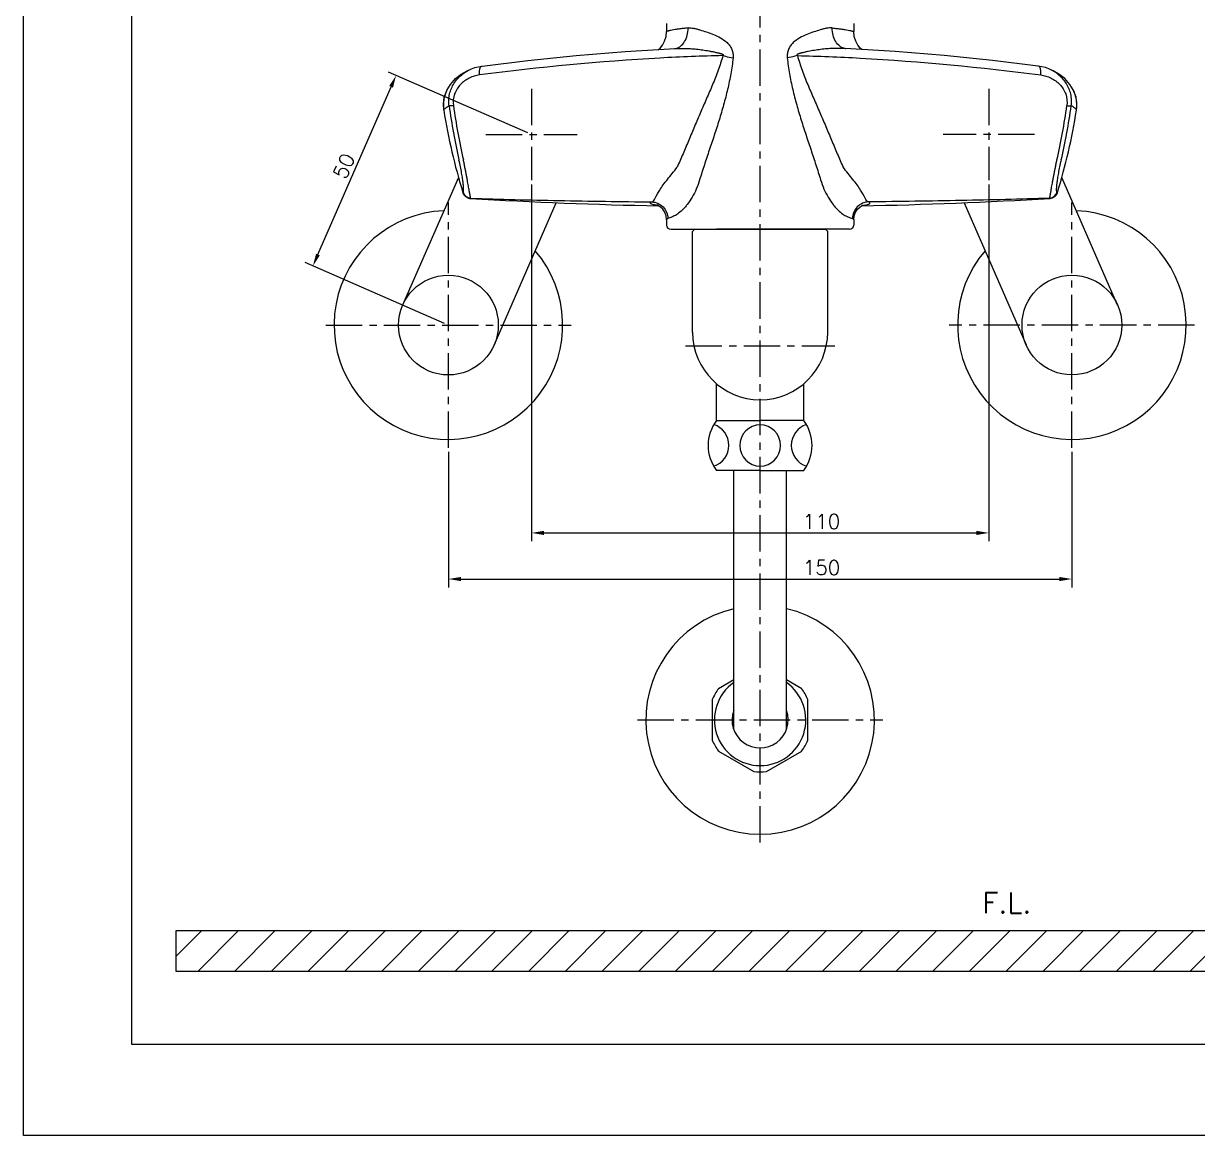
# Model space of a CAD drawing. Extents: x 6646 to 7240, y -4746 to -3906.
# Drawn here: x 6646.2 to 6928.6, y -4745.7 to -4478.3 of the extents above; entities that cross this region are included whole.
import ezdxf

# ---------------------------------------------------------------- set-up
doc = ezdxf.new("R2010")
doc.units = 0
doc.header["$LTSCALE"] = 7
doc.header["$MEASUREMENT"] = 0
doc.header["$PDSIZE"] = -10
doc.linetypes.add('CENTER', pattern=[2, 1.25, -0.25, 0.25, -0.25])
doc.layers.get('0').update_dxf_attribs({"color": 2, "linetype": 'CONTINUOUS'})
doc.layers.get('Defpoints').update_dxf_attribs({"linetype": 'CONTINUOUS'})
for name, color, linetype in [('CL', 1, 'CENTER'), ('D', 2, 'CONTINUOUS'), ('DIM', 2, 'CONTINUOUS'), ('DWG', 7, 'CONTINUOUS'), ('HT', 3, 'CONTINUOUS'), ('TXT', 4, 'CONTINUOUS')]:
    doc.layers.add(name, color=color, linetype=linetype)
doc.styles.add('GHS', font='ROMANS', dxfattribs={"bigfont": 'GHS'})

# ---------------------------------------------------------------- blocks, each defined once
blk = doc.blocks.new('BORDER')
for p, q in [((1, 1), (0, 1)), ((1, 0), (1, 1))]:
    blk.add_line(p, q)

msp = doc.modelspace()

# ---------------------------------------------------------------- hatches: boundary and pattern name
at = {"layer": 'HT'}
h = msp.add_hatch(dxfattribs=at)
h.set_pattern_fill('ANSI31', color=256, scale=50, style=0)
h.set_pattern_definition([(45, (1661.014, -9088.119), (-4.4194174, 4.4194174), [])])
h.paths.add_polyline_path([(7112.16, -4706.29), (6682.94, -4706.29), (6682.94, -4696.45), (7112.16, -4696.45)])

# ---------------------------------------------------------------- linework, layer by layer
at = {"color": 7, "linetype": 'Continuous'}
for p, q in [((6750.8, -4515.3), (6737.39, -4546.02)), ((6909.39, -4546.01), (6895.98, -4515.29)), ((6759.39, -4555.62), (6774.33, -4521.39)), ((6872.46, -4521.39), (6887.39, -4555.61)), ((6812.88, -4573.78), (6812.88, -4564.93)), ((6833.88, -4573.78), (6833.88, -4564.95))]:
    msp.add_line(p, q, dxfattribs=at)
for centre in [(6748.39, -4550.82), (6898.39, -4550.81)]:
    msp.add_circle(centre, 12, dxfattribs=at)
for centre, radius, start, end in [((6748.39, -4550.82), 27.5, 92.2956, 40.548), ((6898.39, -4550.81), 27.5, 139.4519, 87.7044), ((6823.39, -4552.54), 16.25, 180, 0)]:
    msp.add_arc(centre, radius, start, end, dxfattribs=at)
at = {"layer": 'CL'}
for p, q in [((6823.39, -4675.29), (6823.39, -4437.42)), ((6768.39, -4493.99), (6768.39, -4515.99)), ((6878.39, -4493.99), (6878.39, -4515.99)), ((6757.39, -4504.99), (6779.39, -4504.99)), ((6889.39, -4504.99), (6867.39, -4504.99)), ((6748.39, -4580.32), (6748.39, -4521.32)), ((6898.39, -4580.32), (6898.39, -4521.32)), ((6718.89, -4550.82), (6777.89, -4550.82)), ((6927.89, -4550.82), (6868.89, -4550.82)), ((6805.43, -4555.79), (6841.35, -4555.79)), ((6793.89, -4645.79), (6852.89, -4645.79))]:
    msp.add_line(p, q, dxfattribs=at)
at = {"layer": 'D'}
for p, q in [((6768.39, -4516.99), (6768.39, -4602.81)), ((6878.39, -4516.99), (6878.39, -4602.81)), ((6748.39, -4581.32), (6748.39, -4613.9)), ((6898.39, -4581.32), (6898.39, -4613.9)), ((6771.39, -4600.81), (6875.39, -4600.81)), ((6751.39, -4611.9), (6895.39, -4611.9))]:
    msp.add_line(p, q, dxfattribs=at)
for points in [[(6771.39, -4600.31), (6771.39, -4601.31), (6768.39, -4600.81)], [(6875.39, -4600.31), (6875.39, -4601.31), (6878.39, -4600.81)], [(6751.39, -4611.4), (6751.39, -4612.4), (6748.39, -4611.9)], [(6895.39, -4611.4), (6895.39, -4612.4), (6898.39, -4611.9)]]:
    msp.add_solid(points, dxfattribs=at)
at = {"layer": 'Defpoints', "color": 0, "linetype": 'ByBlock'}
for p in [(6812.88, -4573.78), (6833.88, -4573.78), (6811.88, -4640.88), (6834.88, -4640.88)]:
    msp.add_point(p, dxfattribs=at)
at = {"layer": 'DIM'}
for p, q in [((6767.48, -4504.59), (6733.97, -4489.97)), ((6717.01, -4533.86), (6734.61, -4493.52)), ((6747.48, -4550.42), (6713.97, -4535.81))]:
    msp.add_line(p, q, dxfattribs=at)
for points in [[(6734.15, -4493.32), (6735.07, -4493.72), (6735.81, -4490.77)], [(6716.55, -4533.66), (6717.46, -4534.06), (6715.81, -4536.61)]]:
    msp.add_solid(points, dxfattribs=at)
at = {"layer": 'DWG'}
for p, q in [((6800.89, -4478.29), (6800.89, -4480.25)), ((6845.89, -4478.29), (6845.89, -4480.25)), ((6790.93, -4485.03), (6802.91, -4484.32)), ((6802.91, -4484.32), (6802.93, -4484.32)), ((6843.87, -4484.32), (6843.85, -4484.32)), ((6855.86, -4485.03), (6843.87, -4484.32)), ((6752.93, -4489.66), (6753.96, -4489.19)), ((6753.95, -4489.2), (6753.96, -4489.19)), ((6756.47, -4488.52), (6756.48, -4488.52)), ((6890.31, -4488.52), (6890.31, -4488.52)), ((6893.85, -4489.66), (6892.82, -4489.19)), ((6892.84, -4489.2), (6892.82, -4489.19)), ((6748.06, -4494.24), (6748.06, -4494.24)), ((6898.72, -4494.24), (6898.72, -4494.24)), ((6747.29, -4499.13), (6747.29, -4499.13)), ((6899.5, -4499.13), (6899.5, -4499.13)), ((6751.88, -4518.96), (6751.88, -4518.96)), ((6894.91, -4518.96), (6894.9, -4518.96)), ((6753.67, -4520.36), (6753.64, -4520.36)), ((6893.11, -4520.36), (6893.14, -4520.36)), ((6800.89, -4525.47), (6800.89, -4526.79)), ((6800.89, -4525.48), (6800.89, -4525.48)), ((6845.89, -4525.47), (6845.89, -4526.79)), ((6845.89, -4525.48), (6845.89, -4525.48)), ((6801.89, -4527.79), (6823.39, -4527.79)), ((6807.14, -4528.29), (6807.64, -4527.79)), ((6807.14, -4528.29), (6807.64, -4527.79)), ((6807.14, -4552.61), (6807.14, -4528.29)), ((6807.64, -4527.79), (6839.14, -4527.79)), ((6807.64, -4527.79), (6808.36, -4527.79)), ((6807.64, -4527.79), (6808.36, -4527.79)), ((6833.89, -4527.79), (6812.89, -4527.79)), ((6816.15, -4527.79), (6839.14, -4527.79)), ((6844.89, -4527.79), (6823.39, -4527.79)), ((6839.64, -4528.29), (6839.14, -4527.79)), ((6839.64, -4552.61), (6839.64, -4528.29)), ((6812.88, -4573.78), (6823.38, -4573.78)), ((6833.88, -4573.78), (6823.38, -4573.78)), ((6823.38, -4585.78), (6812.88, -4585.78)), ((6817.03, -4648.07), (6817.03, -4585.78)), ((6823.38, -4585.78), (6833.88, -4585.78)), ((6829.73, -4648.07), (6829.73, -4585.78)), ((6817.03, -4636.17), (6813.39, -4638.27)), ((6833.38, -4638.27), (6829.73, -4636.17)), ((6811.88, -4640.88), (6811.88, -4650.68)), ((6834.88, -4650.68), (6834.88, -4640.88)), ((6813.39, -4653.29), (6821.88, -4658.19)), ((6824.89, -4658.19), (6833.38, -4653.29))]:
    msp.add_line(p, q, dxfattribs=at)
for points in [[(6798.92, -4484.56), (6799.3, -4484.22), (6799.9, -4483.5), (6800.42, -4482.55), (6800.78, -4481.39), (6800.89, -4480.25)], [(6847.86, -4484.56), (6847.48, -4484.22), (6846.89, -4483.5), (6846.37, -4482.55), (6846, -4481.39), (6845.89, -4480.25)], [(6756.48, -4488.52), (6767.52, -4487.2), (6779.12, -4486.01), (6790.93, -4485.03)], [(6890.31, -4488.52), (6879.26, -4487.2), (6867.66, -4486.01), (6855.86, -4485.03)], [(6748.06, -4494.24), (6748.87, -4492.93), (6750.13, -4491.54), (6751.5, -4490.48), (6752.93, -4489.66)], [(6753.95, -4489.2), (6754.77, -4488.9), (6756.47, -4488.52)], [(6892.84, -4489.2), (6892.02, -4488.9), (6890.31, -4488.52)], [(6898.72, -4494.24), (6897.92, -4492.93), (6896.65, -4491.54), (6895.28, -4490.48), (6893.85, -4489.66)], [(6747.28, -4499.13), (6747.19, -4497.73), (6747.41, -4496.02), (6748.06, -4494.24)], [(6899.5, -4499.13), (6899.6, -4497.73), (6899.38, -4496.02), (6898.72, -4494.24)], [(6799.44, -4522.46), (6798.97, -4522.15), (6798.66, -4522.01), (6798.58, -4521.98)], [(6800.89, -4525.48), (6800.79, -4524.58), (6800.45, -4523.67), (6799.96, -4522.96), (6799.44, -4522.46)], [(6845.89, -4525.48), (6846, -4524.58), (6846.34, -4523.67), (6846.82, -4522.96), (6847.35, -4522.46)], [(6847.35, -4522.46), (6847.81, -4522.15), (6848.12, -4522.01), (6848.2, -4521.98)]]:
    msp.add_lwpolyline(points, dxfattribs=at)
for centre, radius, start, end in [((6802.44, -4481.5), 2.84, 277.1935, 279.8316), ((6844.34, -4481.5), 2.84, 260.1684, 262.8065), ((6755.22, -4497.88), 8.03, 153.0724, 188.9999), ((6891.56, -4497.88), 8.03, 351.0001, 26.9276), ((6888.31, -4476.92), 142.76, 188.9514, 197.1252), ((6906.26, -4476.01), 159.24, 187.9661, 192.7368), ((6904.64, -4476.29), 156.55, 187.9839, 192.8421), ((6742.15, -4476.29), 156.55, 347.1579, 352.0161), ((6758.47, -4476.92), 142.76, 342.8748, 351.0486), ((6740.52, -4476.01), 159.24, 347.2632, 352.0339), ((6753.78, -4518.37), 1.99, 197.2037, 198.4334), ((6753.79, -4518.37), 2, 197.066, 265.8188), ((6753.87, -4518.3), 2, 197.1948, 266.4841), ((6892.91, -4518.3), 2, 273.5159, 342.8052), ((6893, -4518.37), 2, 274.1812, 342.934), ((6893, -4518.37), 1.99, 341.5666, 342.7963), ((6753.8, -4518.36), 2.01, 198.4567, 212.2162), ((6753.8, -4518.36), 2.01, 215.7719, 229.8938), ((6753.8, -4518.33), 2.04, 247.8103, 249.7486), ((6753.85, -4517.86), 2.51, 264.6602, 265.329), ((6823.4, -3321.93), 1200.47, 266.66903, 268.83222), ((6753.84, -4517.96), 2.41, 265.3289, 265.8595), ((6754.44, -4521.25), 1.17, 125.9725, 127.7012), ((6823.38, -3321.93), 1200.47, 271.16778, 273.33097), ((6892.35, -4521.25), 1.17, 52.2988, 54.0275), ((6892.94, -4517.96), 2.41, 274.1405, 274.6711), ((6892.93, -4517.86), 2.51, 274.671, 275.3398), ((6892.98, -4518.33), 2.04, 290.2514, 292.1897), ((6892.99, -4518.36), 2.01, 310.1062, 324.2281), ((6892.99, -4518.36), 2.01, 327.7838, 341.5433), ((6801.89, -4526.79), 1, 180.0005, 269.9839), ((6844.89, -4526.79), 1, 270.0161, 359.9995), ((6820.88, -4579.78), 10, 143.1301, 216.8699), ((6810.63, -4579.77), 5.25, 287.6654, 72.2722), ((6823.49, -4579.78), 5, 91.1472, 268.8528), ((6823.28, -4579.78), 5, 271.1472, 88.8528), ((6836.14, -4579.77), 5.25, 107.7278, 252.3346), ((6825.88, -4579.78), 10, 323.1301, 36.8699), ((6823.39, -4645.79), 27.5, 103.3659, 76.6647), ((6823.38, -4645.78), 11, 125.2589, 54.7411), ((6823.38, -4645.78), 12.5, 143.0739, 156.9261), ((6823.38, -4645.78), 12.5, 23.0739, 36.9261), ((6823.38, -4645.78), 6.75, 160.1763, 19.8237), ((6823.38, -4645.78), 12.5, 203.0739, 216.9261), ((6823.38, -4645.78), 12.5, 323.0739, 336.9261), ((6823.38, -4645.78), 12.5, 263.0739, 276.9261)]:
    msp.add_arc(centre, radius, start, end, dxfattribs=at)
for points, knots in [([(6806.04, -4479.37), (6805.65, -4479.41), (6804.92, -4479.49), (6803.89, -4479.61), (6803, -4479.74), (6802.27, -4479.87), (6801.76, -4479.97), (6801.43, -4480.04), (6801.24, -4480.09), (6801.09, -4480.14), (6800.99, -4480.18), (6800.92, -4480.21), (6800.89, -4480.24), (6800.89, -4480.25)], [0, 0, 0, 0, 0.223898, 0.421891, 0.592504, 0.734481, 0.846732, 0.89145, 0.928448, 0.957673, 0.979138, 0.992979, 1, 1, 1, 1]), ([(6802.93, -4484.31), (6803.15, -4484.27), (6803.6, -4484.13), (6804.44, -4483.65), (6805.32, -4482.66), (6805.94, -4481.11), (6806.06, -4479.96), (6806.04, -4479.37)], [0, 0, 0, 0, 0.107969, 0.219327, 0.457633, 0.720402, 1, 1, 1, 1]), ([(6806.04, -4479.37), (6806.26, -4479.36), (6806.73, -4479.36), (6807.44, -4479.44), (6808.17, -4479.61), (6809.2, -4479.9), (6810.54, -4480.32), (6812.2, -4480.93), (6813.91, -4481.69), (6815.24, -4482.63), (6816.12, -4483.62), (6816.63, -4484.51), (6816.89, -4485.51), (6816.9, -4486.21), (6816.87, -4486.55)], [0, 0, 0, 0, 0.047375, 0.097335, 0.150045, 0.205276, 0.322022, 0.44634, 0.577212, 0.713878, 0.784257, 0.855655, 0.927699, 1, 1, 1, 1]), ([(6840.74, -4479.37), (6840.52, -4479.36), (6840.06, -4479.36), (6839.35, -4479.44), (6838.61, -4479.61), (6837.58, -4479.9), (6836.24, -4480.32), (6834.58, -4480.93), (6832.88, -4481.69), (6831.55, -4482.63), (6830.66, -4483.62), (6830.15, -4484.51), (6829.89, -4485.51), (6829.89, -4486.21), (6829.92, -4486.55)], [0, 0, 0, 0, 0.047375, 0.097335, 0.150045, 0.205276, 0.322022, 0.44634, 0.577212, 0.713878, 0.784257, 0.855655, 0.927699, 1, 1, 1, 1]), ([(6843.86, -4484.31), (6843.63, -4484.27), (6843.18, -4484.13), (6842.34, -4483.65), (6841.47, -4482.66), (6840.84, -4481.11), (6840.73, -4479.96), (6840.74, -4479.37)], [0, 0, 0, 0, 0.107969, 0.219327, 0.457633, 0.720402, 1, 1, 1, 1]), ([(6840.74, -4479.37), (6841.13, -4479.41), (6841.87, -4479.49), (6842.9, -4479.61), (6843.78, -4479.74), (6844.51, -4479.87), (6845.03, -4479.97), (6845.36, -4480.04), (6845.54, -4480.09), (6845.69, -4480.14), (6845.8, -4480.18), (6845.86, -4480.21), (6845.89, -4480.24), (6845.89, -4480.25)], [0, 0, 0, 0, 0.223898, 0.421891, 0.592504, 0.734481, 0.846732, 0.89145, 0.928448, 0.957673, 0.979138, 0.992979, 1, 1, 1, 1]), ([(6802.93, -4484.32), (6803.42, -4484.29), (6804.4, -4484.27), (6805.87, -4484.3), (6807.36, -4484.38), (6808.6, -4484.5), (6809.59, -4484.64), (6810.33, -4484.75), (6811.08, -4484.88), (6811.71, -4485), (6812.21, -4485.1), (6812.58, -4485.18), (6812.95, -4485.27), (6813.27, -4485.34), (6813.52, -4485.4), (6813.7, -4485.45), (6813.89, -4485.5), (6814.07, -4485.56), (6814.22, -4485.62), (6814.34, -4485.67), (6814.45, -4485.73), (6814.55, -4485.82), (6814.53, -4485.92), (6814.49, -4485.97), (6814.45, -4486), (6814.43, -4486.02)], [0, 0, 0, 0, 0.121567, 0.24426, 0.367806, 0.492197, 0.554691, 0.617501, 0.680654, 0.74409, 0.775911, 0.807795, 0.839745, 0.871768, 0.887805, 0.903855, 0.919913, 0.935977, 0.952051, 0.960096, 0.968138, 0.983793, 0.987864, 0.991923, 1, 1, 1, 1]), ([(6843.85, -4484.32), (6843.37, -4484.29), (6842.39, -4484.27), (6840.91, -4484.3), (6839.43, -4484.38), (6838.19, -4484.5), (6837.2, -4484.64), (6836.45, -4484.75), (6835.7, -4484.88), (6835.08, -4485), (6834.58, -4485.1), (6834.2, -4485.18), (6833.83, -4485.27), (6833.52, -4485.34), (6833.27, -4485.4), (6833.08, -4485.45), (6832.89, -4485.5), (6832.71, -4485.56), (6832.56, -4485.62), (6832.44, -4485.67), (6832.33, -4485.73), (6832.23, -4485.82), (6832.25, -4485.92), (6832.29, -4485.97), (6832.33, -4486), (6832.36, -4486.02)], [0, 0, 0, 0, 0.121567, 0.24426, 0.367806, 0.492197, 0.554691, 0.617501, 0.680654, 0.74409, 0.775911, 0.807795, 0.839745, 0.871768, 0.887805, 0.903855, 0.919913, 0.935977, 0.952051, 0.960096, 0.968138, 0.983793, 0.987864, 0.991923, 1, 1, 1, 1]), ([(6814.43, -4486.02), (6809.38, -4486.13), (6789.82, -4486.89), (6770.32, -4488.83), (6755.9, -4490.65)], [0, 0, 0, 0, 0.257714, 1, 1, 1, 1]), ([(6814.43, -4486.02), (6814.09, -4487.21), (6813.33, -4489.55), (6811.97, -4492.98), (6810.74, -4495.78), (6809.76, -4498.02), (6808.8, -4500.24), (6807.62, -4503.02), (6806.23, -4506.34), (6804.85, -4509.63), (6803.9, -4511.8), (6803.43, -4512.88)], [0, 0, 0, 0, 0.127378, 0.25431, 0.380679, 0.443612, 0.506361, 0.631246, 0.755215, 0.878164, 1, 1, 1, 1]), ([(6816.87, -4486.55), (6816.75, -4487.83), (6816.38, -4490.37), (6815.59, -4494.13), (6814.62, -4497.85), (6813.54, -4501.51), (6812.37, -4505.13), (6811.15, -4508.72), (6809.97, -4512.3), (6809.21, -4514.69), (6808.84, -4515.88)], [0, 0, 0, 0, 0.126409, 0.252624, 0.378552, 0.504058, 0.629002, 0.753279, 0.87695, 1, 1, 1, 1]), ([(6814.43, -4486.02), (6814.63, -4486.08), (6815.44, -4486.28), (6816.25, -4486.45), (6816.87, -4486.55)], [0, 0, 0, 0, 0.253476, 1, 1, 1, 1]), ([(6832.36, -4486.02), (6832.15, -4486.08), (6831.35, -4486.28), (6830.53, -4486.45), (6829.92, -4486.55)], [0, 0, 0, 0, 0.253476, 1, 1, 1, 1]), ([(6829.92, -4486.55), (6830.04, -4487.83), (6830.41, -4490.37), (6831.19, -4494.13), (6832.16, -4497.85), (6833.25, -4501.51), (6834.42, -4505.13), (6835.63, -4508.72), (6836.81, -4512.3), (6837.57, -4514.69), (6837.94, -4515.88)], [0, 0, 0, 0, 0.126409, 0.252624, 0.378552, 0.504058, 0.629002, 0.753279, 0.87695, 1, 1, 1, 1]), ([(6832.36, -4486.02), (6837.4, -4486.13), (6856.96, -4486.89), (6876.47, -4488.83), (6890.88, -4490.65)], [0, 0, 0, 0, 0.257714, 1, 1, 1, 1]), ([(6832.36, -4486.02), (6832.7, -4487.21), (6833.45, -4489.55), (6834.81, -4492.98), (6836.04, -4495.78), (6837.02, -4498.02), (6837.99, -4500.24), (6839.17, -4503.02), (6840.56, -4506.34), (6841.94, -4509.63), (6842.88, -4511.8), (6843.35, -4512.88)], [0, 0, 0, 0, 0.127378, 0.25431, 0.380679, 0.443612, 0.506361, 0.631246, 0.755215, 0.878164, 1, 1, 1, 1]), ([(6748.56, -4498.08), (6748.49, -4497.61), (6748.44, -4496.65), (6748.64, -4495.24), (6749.08, -4493.89), (6749.95, -4492.25), (6751.51, -4490.51), (6753.11, -4489.55), (6753.95, -4489.2)], [0, 0, 0, 0, 0.12833, 0.255766, 0.382216, 0.507591, 0.754899, 1, 1, 1, 1]), ([(6755.9, -4490.65), (6755.47, -4490.71), (6754.62, -4490.9), (6753.4, -4491.38), (6752.28, -4492.07), (6750.94, -4493.23), (6749.66, -4495.2), (6749.47, -4497.11), (6749.61, -4498.03)], [0, 0, 0, 0, 0.121428, 0.242837, 0.364745, 0.487796, 0.738802, 1, 1, 1, 1]), ([(6755.9, -4490.65), (6755.87, -4490.38), (6755.84, -4489.99), (6755.89, -4489.49), (6755.98, -4489.02), (6756.2, -4488.56), (6756.47, -4488.52)], [0, 0, 0, 0, 0.356494, 0.508468, 0.636348, 1, 1, 1, 1]), ([(6890.88, -4490.65), (6890.92, -4490.38), (6890.94, -4489.99), (6890.89, -4489.49), (6890.8, -4489.02), (6890.59, -4488.56), (6890.31, -4488.52)], [0, 0, 0, 0, 0.356494, 0.508468, 0.636348, 1, 1, 1, 1]), ([(6890.88, -4490.65), (6891.31, -4490.71), (6892.16, -4490.9), (6893.38, -4491.38), (6894.51, -4492.07), (6895.85, -4493.23), (6897.12, -4495.2), (6897.31, -4497.11), (6897.18, -4498.03)], [0, 0, 0, 0, 0.121428, 0.242837, 0.364745, 0.487796, 0.738802, 1, 1, 1, 1]), ([(6898.23, -4498.08), (6898.3, -4497.61), (6898.34, -4496.65), (6898.15, -4495.24), (6897.71, -4493.89), (6896.83, -4492.25), (6895.27, -4490.51), (6893.68, -4489.55), (6892.84, -4489.2)], [0, 0, 0, 0, 0.12833, 0.255766, 0.382216, 0.507591, 0.754899, 1, 1, 1, 1]), ([(6747.29, -4499.13), (6747.39, -4498.92), (6747.79, -4498.51), (6748.27, -4498.23), (6748.56, -4498.08)], [0, 0, 0, 0, 0.41642, 1, 1, 1, 1]), ([(6749.61, -4498.03), (6749.47, -4498.05), (6749.23, -4498.07), (6748.92, -4498.09), (6748.7, -4498.09), (6748.59, -4498.09), (6748.56, -4498.08)], [0, 0, 0, 0, 0.390343, 0.690606, 0.890827, 1, 1, 1, 1]), ([(6897.18, -4498.03), (6897.31, -4498.05), (6897.55, -4498.07), (6897.87, -4498.09), (6898.08, -4498.09), (6898.19, -4498.09), (6898.23, -4498.08)], [0, 0, 0, 0, 0.390343, 0.690606, 0.890827, 1, 1, 1, 1]), ([(6899.5, -4499.13), (6899.4, -4498.92), (6899, -4498.51), (6898.52, -4498.23), (6898.23, -4498.08)], [0, 0, 0, 0, 0.41642, 1, 1, 1, 1]), ([(6751.96, -4518.89), (6751.98, -4518.87), (6752.01, -4518.81), (6752.06, -4518.62), (6752.07, -4518.22), (6752.04, -4517.56), (6751.95, -4516.66), (6751.8, -4515.53), (6751.57, -4514.2), (6751.28, -4512.7), (6751.06, -4511.66), (6750.94, -4511.12)], [0, 0, 0, 0, 0.010224, 0.025454, 0.077311, 0.160962, 0.275641, 0.421241, 0.594414, 0.789874, 1, 1, 1, 1]), ([(6753.75, -4520.3), (6753.74, -4520.28), (6753.72, -4520.2), (6753.67, -4519.95), (6753.58, -4519.47), (6753.48, -4518.86), (6753.37, -4518.23), (6753.26, -4517.66), (6753.16, -4517.02), (6753.02, -4516.31), (6752.88, -4515.55), (6752.72, -4514.73), (6752.55, -4513.87), (6752.38, -4512.97), (6752.2, -4512.04), (6752.08, -4511.4), (6752.01, -4511.09)], [0, 0, 0, 0, 0.008764, 0.025031, 0.080511, 0.166829, 0.221615, 0.284036, 0.353453, 0.430041, 0.51322, 0.602226, 0.696249, 0.794421, 0.895953, 1, 1, 1, 1]), ([(6797.32, -4521.19), (6797.7, -4521.09), (6798.31, -4519.92), (6799.06, -4518.56), (6800.1, -4517.04), (6801.11, -4515.73), (6802.26, -4514.35), (6803.05, -4513.39), (6803.43, -4512.88)], [0, 0, 0, 0, 0.115536, 0.333229, 0.478194, 0.640821, 0.816021, 1, 1, 1, 1]), ([(6849.47, -4521.19), (6849.08, -4521.09), (6848.47, -4519.92), (6847.72, -4518.56), (6846.69, -4517.04), (6845.67, -4515.73), (6844.52, -4514.35), (6843.74, -4513.39), (6843.35, -4512.88)], [0, 0, 0, 0, 0.115536, 0.333229, 0.478194, 0.640821, 0.816021, 1, 1, 1, 1]), ([(6893.04, -4520.3), (6893.04, -4520.28), (6893.06, -4520.2), (6893.11, -4519.95), (6893.2, -4519.47), (6893.3, -4518.86), (6893.41, -4518.23), (6893.52, -4517.66), (6893.63, -4517.02), (6893.76, -4516.31), (6893.91, -4515.55), (6894.07, -4514.73), (6894.23, -4513.87), (6894.41, -4512.97), (6894.58, -4512.04), (6894.7, -4511.4), (6894.78, -4511.09)], [0, 0, 0, 0, 0.008764, 0.025031, 0.080511, 0.166829, 0.221615, 0.284036, 0.353453, 0.430041, 0.51322, 0.602226, 0.696249, 0.794421, 0.895953, 1, 1, 1, 1]), ([(6894.83, -4518.89), (6894.81, -4518.87), (6894.77, -4518.81), (6894.72, -4518.62), (6894.71, -4518.22), (6894.74, -4517.56), (6894.83, -4516.66), (6894.99, -4515.53), (6895.21, -4514.2), (6895.5, -4512.7), (6895.73, -4511.66), (6895.85, -4511.12)], [0, 0, 0, 0, 0.010224, 0.025454, 0.077311, 0.160962, 0.275641, 0.421241, 0.594414, 0.789874, 1, 1, 1, 1]), ([(6808.84, -4515.88), (6808.61, -4516.63), (6808.09, -4518.08), (6807.09, -4520.07), (6806.1, -4521.53), (6805.27, -4522.53), (6804.5, -4523.32), (6803.6, -4524.08), (6802.7, -4524.62), (6802.08, -4524.86), (6801.65, -4525.01), (6801.35, -4525.12), (6801.18, -4525.18)], [0, 0, 0, 0, 0.188041, 0.367212, 0.532364, 0.607842, 0.677478, 0.797318, 0.88943, 0.925472, 0.95582, 1, 1, 1, 1]), ([(6837.94, -4515.88), (6838.17, -4516.63), (6838.69, -4518.08), (6839.7, -4520.07), (6840.68, -4521.53), (6841.51, -4522.53), (6842.28, -4523.32), (6843.19, -4524.08), (6844.08, -4524.62), (6844.7, -4524.86), (6845.14, -4525.01), (6845.43, -4525.12), (6845.61, -4525.18)], [0, 0, 0, 0, 0.188041, 0.367212, 0.532364, 0.607842, 0.677478, 0.797318, 0.88943, 0.925472, 0.95582, 1, 1, 1, 1]), ([(6751.96, -4518.89), (6751.95, -4518.9), (6751.92, -4518.92), (6751.9, -4518.94), (6751.88, -4518.96)], [0, 0, 0, 0, 0.268071, 1, 1, 1, 1]), ([(6894.83, -4518.89), (6894.83, -4518.9), (6894.86, -4518.92), (6894.89, -4518.94), (6894.9, -4518.96)], [0, 0, 0, 0, 0.268071, 1, 1, 1, 1]), ([(6753.75, -4520.3), (6760.82, -4520.55), (6775.35, -4520.92), (6789.87, -4521.12), (6797.32, -4521.19)], [0, 0, 0, 0, 0.487385, 1, 1, 1, 1]), ([(6798.76, -4522.06), (6798.57, -4522.04), (6798.23, -4521.98), (6797.76, -4521.89), (6797.4, -4521.79), (6797.17, -4521.7), (6797.04, -4521.62), (6796.99, -4521.56), (6796.96, -4521.5), (6796.98, -4521.43), (6797.02, -4521.37), (6797.13, -4521.28), (6797.24, -4521.23), (6797.32, -4521.19)], [0, 0, 0, 0, 0.240359, 0.435075, 0.589592, 0.702452, 0.74322, 0.774724, 0.800083, 0.824906, 0.854796, 0.893035, 1, 1, 1, 1]), ([(6797.32, -4521.19), (6797.82, -4521.21), (6798.83, -4521.44), (6800.11, -4522.34), (6800.96, -4523.64), (6801.17, -4524.67), (6801.18, -4525.18)], [0, 0, 0, 0, 0.248513, 0.498416, 0.749238, 1, 1, 1, 1]), ([(6849.47, -4521.19), (6848.96, -4521.21), (6847.95, -4521.44), (6846.68, -4522.34), (6845.82, -4523.64), (6845.61, -4524.67), (6845.61, -4525.18)], [0, 0, 0, 0, 0.248513, 0.498416, 0.749238, 1, 1, 1, 1]), ([(6848.02, -4522.06), (6848.21, -4522.04), (6848.56, -4521.98), (6849.02, -4521.89), (6849.38, -4521.79), (6849.62, -4521.7), (6849.74, -4521.62), (6849.8, -4521.56), (6849.82, -4521.5), (6849.81, -4521.43), (6849.76, -4521.37), (6849.65, -4521.28), (6849.55, -4521.23), (6849.47, -4521.19)], [0, 0, 0, 0, 0.240359, 0.435075, 0.589592, 0.702452, 0.74322, 0.774724, 0.800083, 0.824906, 0.854796, 0.893035, 1, 1, 1, 1]), ([(6893.04, -4520.3), (6885.96, -4520.55), (6871.44, -4520.92), (6856.91, -4521.12), (6849.47, -4521.19)], [0, 0, 0, 0, 0.487385, 1, 1, 1, 1]), ([(6801.18, -4525.18), (6801.13, -4525.2), (6801.06, -4525.25), (6800.95, -4525.33), (6800.89, -4525.42), (6800.89, -4525.48)], [0, 0, 0, 0, 0.344455, 0.619017, 1, 1, 1, 1]), ([(6845.61, -4525.18), (6845.65, -4525.2), (6845.72, -4525.25), (6845.83, -4525.33), (6845.89, -4525.42), (6845.89, -4525.48)], [0, 0, 0, 0, 0.344455, 0.619017, 1, 1, 1, 1])]:
    msp.add_open_spline(points, degree=3, knots=knots, dxfattribs=at)
for points in [[(6753.1, -4520.24), (6753.18, -4520.27), (6753.26, -4520.3), (6753.35, -4520.32)], [(6753.35, -4520.32), (6753.44, -4520.34), (6753.53, -4520.35), (6753.62, -4520.36)], [(6753.67, -4520.36), (6753.69, -4520.35), (6753.7, -4520.34), (6753.72, -4520.32)], [(6893.11, -4520.36), (6893.1, -4520.35), (6893.08, -4520.34), (6893.06, -4520.32)], [(6893.43, -4520.32), (6893.35, -4520.34), (6893.26, -4520.35), (6893.16, -4520.36)], [(6893.69, -4520.24), (6893.6, -4520.27), (6893.52, -4520.3), (6893.43, -4520.32)]]:
    msp.add_open_spline(points, degree=3, dxfattribs=at)
at = {"layer": 'HT'}
msp.add_lwpolyline([(7112.16, -4706.29), (6682.94, -4706.29), (6682.94, -4696.45), (7112.16, -4696.45)], close=True, dxfattribs=at)
at = {"layer": 'TXT'}
for p, q in [((6672.17, -3967.74), (6672.17, -4723.74)), ((6672.17, -4723.74), (7220.17, -4723.74))]:
    msp.add_line(p, q, dxfattribs=at)

# ---------------------------------------------------------------- block references
at = {"xscale": -840, "yscale": 594, "zscale": 840, "rotation": 90}
msp.add_blockref('BORDER', (7240.17, -3905.74), dxfattribs=at)

# ---------------------------------------------------------------- texts
at = {"layer": 'D', "color": 7, "style": 'GHS'}
msp.add_text('F.L.', height=5, dxfattribs=at).set_placement((6876.86, -4692.26))
at = {"layer": 'D', "char_height": 3.5, "attachment_point": 5, "style": 'GHS'}
for s, insert in [('\\A1;110', (6838.15, -4598.06)), ('\\A1;150', (6838.16, -4609.15))]:
    msp.add_mtext(s, dxfattribs=dict(at, insert=insert))
at = {"layer": 'DIM', "insert": (6723.29, -4512.59), "char_height": 3.5, "attachment_point": 5, "rotation": 66.4272, "style": 'GHS'}
msp.add_mtext('\\A1;50', dxfattribs=at)

doc.saveas('drawing.dxf')
